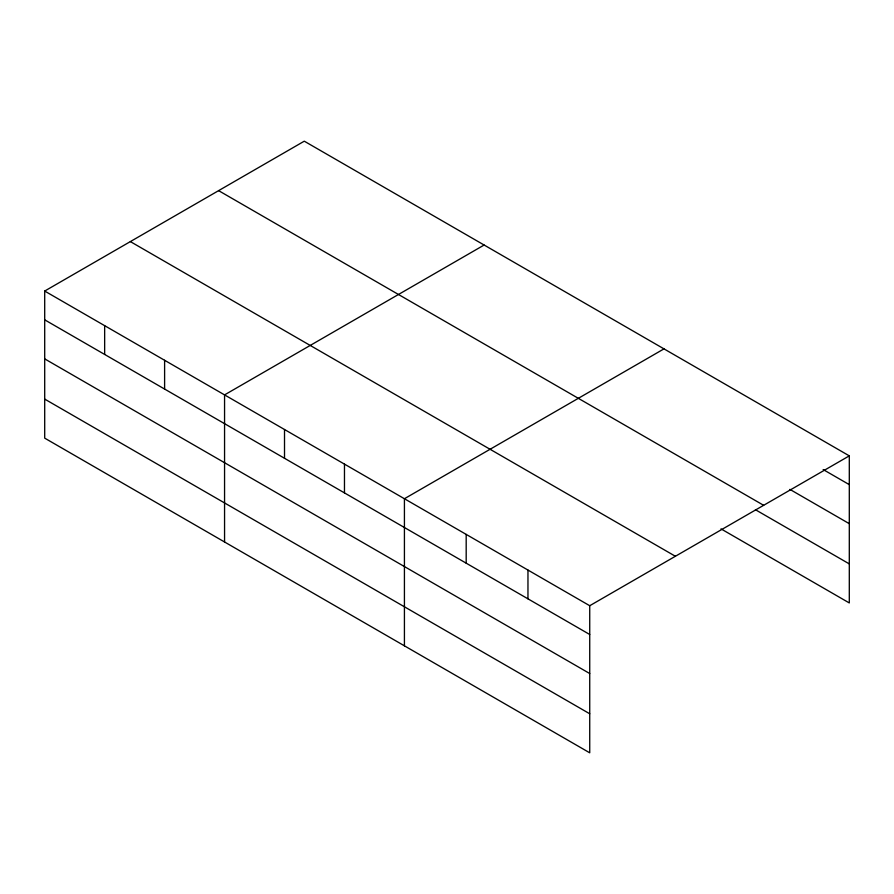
<?xml version="1.0" encoding="UTF-8"?>
<svg xmlns="http://www.w3.org/2000/svg" width="894" height="894" viewBox="0 0 894 894"><rect width="100%" height="100%" fill="white"/><g stroke="black" fill="none" stroke-linecap="round" stroke-linejoin="round"><path stroke-width="1.34" d="M589.727 673.54L589.727 605.719L44.7 291.053L44.7 438.138L589.727 752.815L589.727 673.54L44.7 358.874M721.011 528.879L849.3 602.947L849.3 455.862L304.273 141.185L44.7 291.053M484.123 245.034L224.562 394.891L224.562 541.976M663.985 348.872L404.423 498.729L404.423 645.826M589.727 605.719L849.3 455.862M823.162 469.551L849.3 484.637M789.905 489.387L849.3 523.683M218.617 190.645L763.644 505.311M755.452 509.725L849.3 563.902M130.356 241.592L675.383 556.269M44.7 319.828L589.727 634.494M44.7 399.093L589.727 713.77M527.963 570.059L527.963 598.835M466.187 534.4L466.187 563.175M344.469 464.12L344.469 492.896M284.515 429.511L284.515 458.287M164.608 360.282L164.608 389.058M104.654 325.662L104.654 354.437"/></g></svg>
